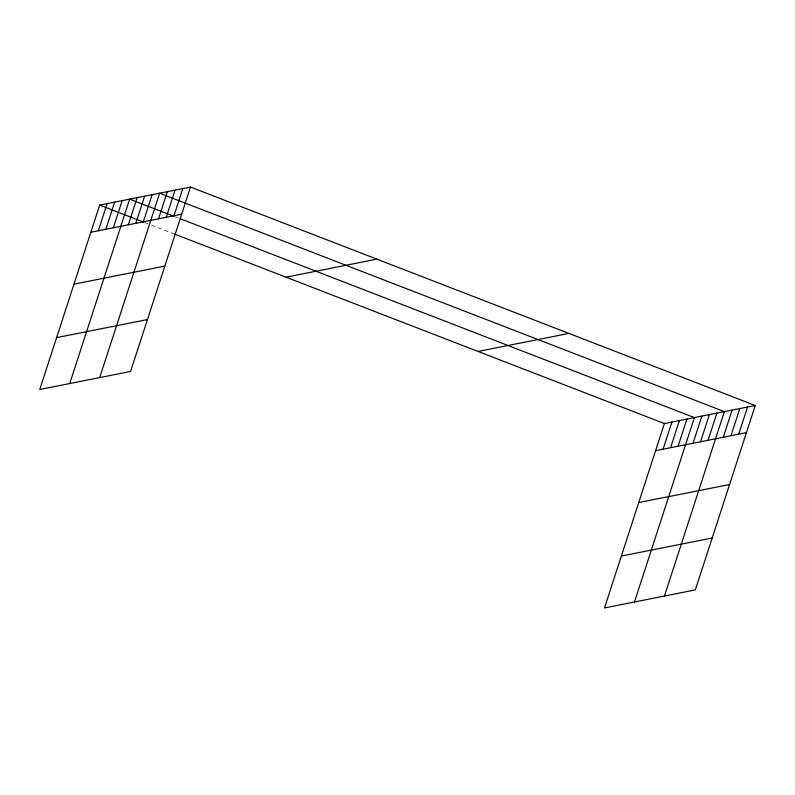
<?xml version="1.0" encoding="UTF-8"?>
<svg xmlns="http://www.w3.org/2000/svg" width="795" height="795" viewBox="0 0 795 795"><rect width="100%" height="100%" fill="white"/><g stroke="black" fill="none" stroke-linecap="round" stroke-linejoin="round"><path stroke-width="0.6" stroke-dasharray="3.98 2.98" d="M174.512 216.498L179.114 218.277M144.531 222.451L150.285 224.677M151.438 225.124L174.443 234.018"/><path stroke-width="1.19" d="M190.502 187.064L99.663 205.1L39.75 389.5L130.589 371.464L190.502 187.064L755.25 405.5L695.337 589.9L604.498 607.937L664.411 423.536L755.25 405.5M98.341 230.759L107.156 203.609M105.834 229.268L114.659 202.119M113.327 227.777L122.152 200.638M69.731 383.548L129.645 199.148L173.36 216.051M128.323 224.806L137.138 197.657M135.816 223.316L144.63 196.166M143.309 221.825L152.123 194.686M99.703 377.595L159.616 193.195L724.364 411.631L664.451 596.031M158.523 218.804L167.338 191.665M166.244 217.273L175.059 190.124M173.966 215.733L182.78 188.594M663.09 449.185L671.904 422.046M670.582 447.704L679.397 420.555M678.075 446.214L686.89 419.064M634.47 601.984L694.393 417.584L180.266 218.724M693.061 443.232L701.886 416.093M700.554 441.752L709.379 414.602M708.047 440.261L716.871 413.112M723.271 437.24L732.086 410.091M730.993 435.7L739.807 408.56M738.714 434.169L747.529 407.03M90.849 232.239L181.687 214.203M73.985 284.143L164.823 266.096M286.031 277.187L376.87 259.14M56.614 337.607L147.453 319.57M478.043 351.45L568.882 333.413M655.597 450.676L746.435 432.639M638.733 502.569L729.572 484.533M621.362 556.043L712.191 538.006M99.663 205.1L143.378 222.004M174.443 234.018L664.411 423.536"/></g></svg>
